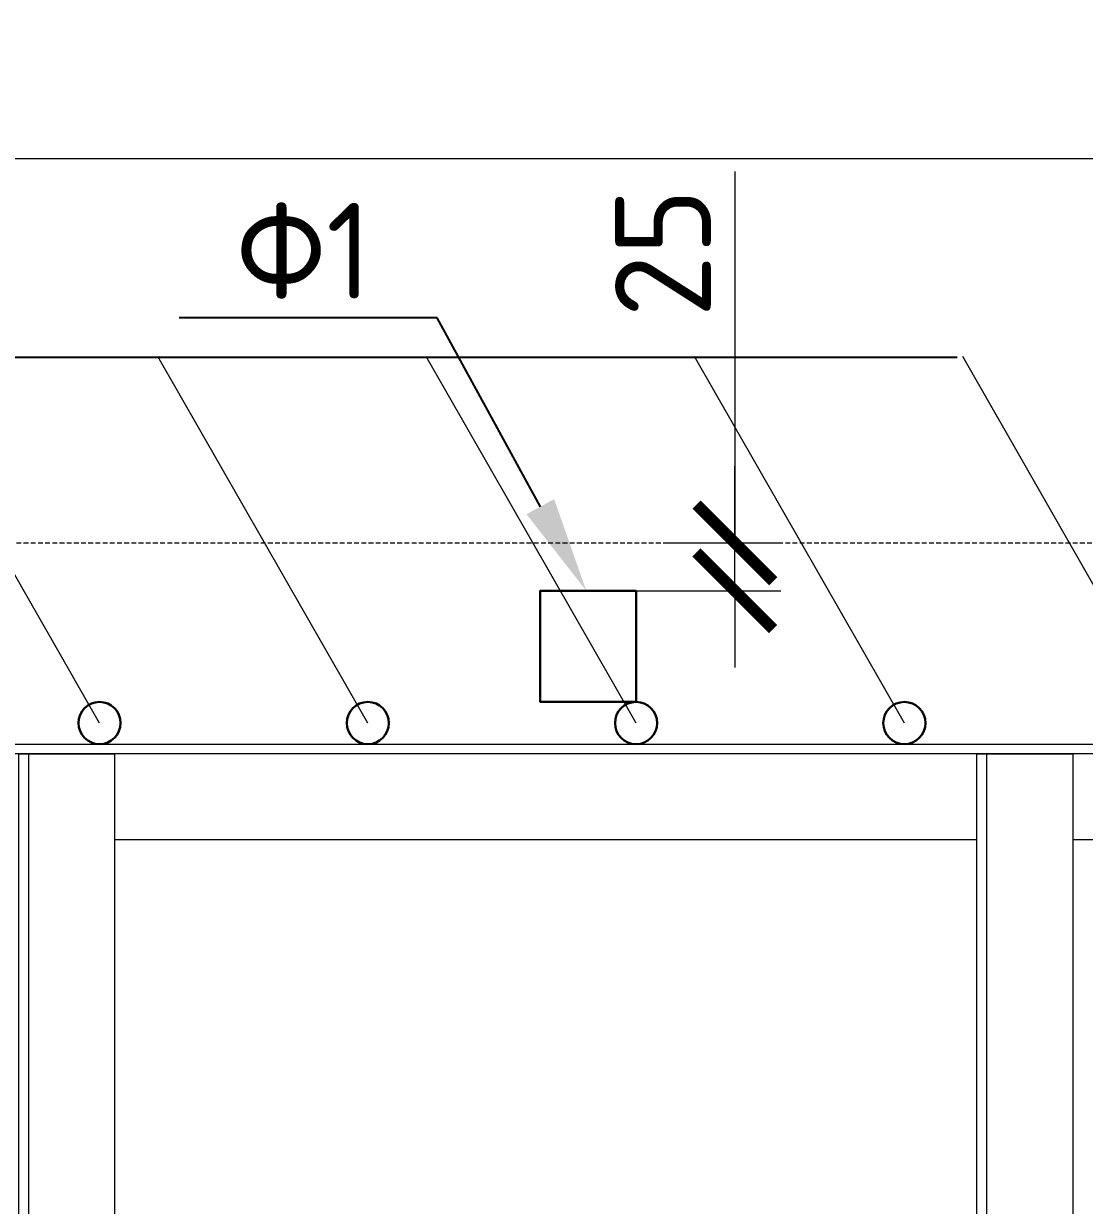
# Model space of a CAD drawing. Header units: millimetres. Extents: x -65574 to 111613, y -106550 to -50518.
# Drawn here: x 20064 to 20617, y -65539 to -64923 of the extents above; entities that cross this region are included whole.
import ezdxf
from ezdxf import colors
from ezdxf.entities.mleader import LeaderData, LeaderLine
from ezdxf.math import Vec2, Vec3

# ---------------------------------------------------------------- set-up
doc = ezdxf.new("R2010")
doc.units = ezdxf.units.MM
doc.linetypes.add('невидимая', pattern=[0.375, 0.25, -0.125])
doc.layers.get('Defpoints').update_dxf_attribs({"color": 6})
doc.styles.add('GOST-2.304_Type-B', font='GOST Common.ttf')
doc.dimstyles.new('УРСТ', dxfattribs={"dimtxt": 2.5, "dimasz": 2, "dimexe": 1.2, "dimexo": 1.5, "dimtad": 1, "dimdec": 0, "dimrnd": 1, "dimzin": 0, "dimdsep": 46, "dimtxsty": 'GOST-2.304_Type-B', "dimblk": 'ARCHTICK', "dimcen": 2, "dimdle": 2, "dimadec": 0, "dimazin": 0, "dimtfac": 1, "dimtdec": 0, "dimtmove": 1, "dimatfit": 0, "dimldrblk": 'NONE', "dimfxl": 1, "dimtolj": 1, "dimtzin": 0, "dimlwd": 15, "dimlwe": 15, "dimarcsym": 0})

# ---------------------------------------------------------------- blocks, each defined once
blk = doc.blocks.new('_ArchTick')
at = {"color": 0, "linetype": 'ByBlock', "const_width": 0.15}
blk.add_lwpolyline([(-0.5, -0.5), (0.5, 0.5)], dxfattribs=at)
blk = doc.blocks.new('*D322')
at = {"color": 0, "lineweight": 15, "ltscale": 100, "transparency": 16777216}
for p, q in [((18843.26, -65257.61), (18843.26, -64969)), ((20663.26, -65257.61), (20663.26, -64969)), ((18803.26, -64993), (20703.26, -64993))]:
    blk.add_line(p, q, dxfattribs=at)
at = {"layer": 'Defpoints', "color": 0, "lineweight": -2, "ltscale": 100, "transparency": 16777216}
for p in [(20663.26, -64993), (18843.26, -65287.61), (20663.26, -65287.61)]:
    blk.add_point(p, dxfattribs=at)
at = {"color": 0, "lineweight": 15, "ltscale": 100, "transparency": 16777216, "xscale": 40, "yscale": 40, "zscale": 40, "rotation": 180}
blk.add_blockref('_ArchTick', (18843.26, -64993), dxfattribs=at)
at = {"color": 0, "lineweight": 15, "ltscale": 100, "transparency": 16777216, "xscale": 40, "yscale": 40, "zscale": 40}
blk.add_blockref('_ArchTick', (20663.26, -64993), dxfattribs=at)
at = {"color": 0, "lineweight": 15, "ltscale": 100, "transparency": 16777216, "insert": (19753.26, -64955.5), "char_height": 50, "attachment_point": 5, "style": 'GOST-2.304_Type-B'}
blk.add_mtext('\\A1;13х140=1820', dxfattribs=at)
blk = doc.blocks.new('_None')
blk = doc.blocks.new('*U244')
at = {"linetype": 'ByBlock', "lineweight": 15, "ltscale": 100}
blk.add_lwpolyline([(54.31, -95.6), (-55.19, 95.6)], dxfattribs=at)
blk = doc.blocks.new('*U245')
at = {"color": 0, "linetype": 'ByBlock', "lineweight": -2, "transparency": 16777216}
for p in [(1260, 0), (1400, 0), (1540, 0), (1680, 0), (1820, 0)]:
    blk.add_blockref('*U244', p, dxfattribs=at)
blk = doc.blocks.new('*U289')
at = {"lineweight": 30}
blk.add_circle((0, 0), 11, dxfattribs=at)
blk = doc.blocks.new('*U290')
at = {"color": 0, "linetype": 'ByBlock', "lineweight": -2, "transparency": 16777216}
for p in [(1260, 0), (1400, 0), (1540, 0), (1680, 0)]:
    blk.add_blockref('*U289', p, dxfattribs=at)
blk = doc.blocks.new('*D405')
at = {"color": 0, "lineweight": 15, "transparency": 16777216}
for p, q in [((20434.79, -64999.81), (20434.79, -65193.61)), ((20434.79, -65193.61), (20434.79, -65153.61)), ((20399.85, -65193.61), (20458.79, -65193.61)), ((20434.79, -65218.61), (20434.79, -65193.61)), ((20434.79, -65218.61), (20434.79, -65193.61)), ((20383.26, -65218.61), (20458.79, -65218.61)), ((20434.79, -65218.61), (20434.79, -65258.61))]:
    blk.add_line(p, q, dxfattribs=at)
at = {"layer": 'Defpoints', "color": 0, "lineweight": -2, "transparency": 16777216}
for p in [(20399.85, -65193.61), (20434.79, -65193.61), (20383.26, -65218.61)]:
    blk.add_point(p, dxfattribs=at)
at = {"color": 0, "lineweight": 15, "transparency": 16777216, "xscale": 40, "yscale": 40, "zscale": 40}
for p, rotation in [((20434.79, -65193.61), 270), ((20434.79, -65218.61), 90)]:
    blk.add_blockref('_ArchTick', p, dxfattribs=dict(at, rotation=rotation))
at = {"color": 0, "lineweight": 15, "transparency": 16777216, "insert": (20397.29, -65042.31), "char_height": 50, "attachment_point": 5, "rotation": 90, "style": 'GOST-2.304_Type-B'}
blk.add_mtext('\\A1;25', dxfattribs=at)

msp = doc.modelspace()

# ---------------------------------------------------------------- linework, layer by layer
at = {"lineweight": 15, "ltscale": 100}
for p, q in [((20711.15, -65303.61), (18811.15, -65303.61)), ((20066.15, -65303.61), (20066.15, -65883.61)), ((20566.15, -65303.61), (20566.15, -65883.61))]:
    msp.add_line(p, q, dxfattribs=at)
at = {"linetype": 'невидимая', "lineweight": 15, "ltscale": 10}
msp.add_lwpolyline([(18811.15, -65993.61), (18811.15, -65193.61), (20711.15, -65193.61), (20711.15, -65993.61)], close=True, dxfattribs=at)
at = {"lineweight": 30, "ltscale": 100}
msp.add_lwpolyline([(20383.26, -65218.61), (20333.26, -65218.61), (20333.26, -65276.61), (20383.26, -65276.61)], close=True, dxfattribs=at)
at = {"lineweight": 15, "ltscale": 100}
for points in [[(18911.15, -65348.61), (18811.15, -65348.61), (18811.15, -65298.61), (20711.15, -65298.61), (20711.15, -65348.61), (20611.15, -65348.61)], [(20561.15, -65348.61), (20111.15, -65348.61)]]:
    msp.add_lwpolyline(points, dxfattribs=at)
for points in [[(20061.15, -65883.61), (20061.15, -65303.61), (20111.15, -65303.61), (20111.15, -65883.61)], [(20561.15, -65883.61), (20561.15, -65303.61), (20611.15, -65303.61), (20611.15, -65883.61)]]:
    msp.add_lwpolyline(points, close=True, dxfattribs=at)

# ---------------------------------------------------------------- block references
for name, p in [('*U245', (18788.95, -65192.01)), ('*U290', (18843.26, -65287.61))]:
    msp.add_blockref(name, p)

# ---------------------------------------------------------------- dimensions: what is measured, and where the dimension line sits
dim = msp.add_linear_dim(base=(20663.26, -64993), p1=(18843.26, -65287.61), p2=(20663.26, -65287.61), angle=0, text='13х140=<>', dimstyle='УРСТ', override={"dimtxsty": 'GOST-2.304_Type-B'}, dxfattribs=at)
dim.commit()
dim.dimension.update_dxf_attribs({"geometry": '*D322', "text_midpoint": (19753.26, -64955.5)})
at = {"lineweight": 15}
dim = msp.add_linear_dim(base=(20434.79, -65193.61), p1=(20383.26, -65218.61), p2=(20399.85, -65193.61), angle=90, dimstyle='УРСТ', override={"dimexo": 0, "dimtxsty": 'GOST-2.304_Type-B'}, dxfattribs=at)
dim.commit()
dim.dimension.update_dxf_attribs({"geometry": '*D405', "text_midpoint": (20448.08, -65042.31), "dimtype": 160})

# ---------------------------------------------------------------- leaders
at = {"lineweight": 15, "ltscale": 100}
ml = msp.add_multileader_mtext('Standard', dxfattribs=at)
ml.set_content('Ф1', color=256, style='GOST-2.304_Type-B')
ml.set_leader_properties()
ml.build(insert=Vec2(0, 0))
ml.multileader.update_dxf_attribs({"text_left_attachment_type": 6, "text_right_attachment_type": 6, "dogleg_length": 1, "arrow_head_size": 50, "scale": 20})
ctx = ml.context
ctx.base_point, ctx.scale, ctx.char_height, ctx.arrow_head_size, ctx.landing_gap_size, ctx.plane_origin = Vec3(20154.48, -65076.21), 20, 50, 50, 20, Vec3(20086.27, -65884.39)
ctx.left_attachment, ctx.right_attachment = 6, 6
notes = []
notes.append((ctx, [(1, (1, 1, 0), (20279.48, -65076.21), (-1, 0), 20, [(0, [(20357.26, -65218.61)], 0, [])])]))
ctx.mtext.insert, ctx.mtext.flow_direction = Vec3(20174.48, -65016.21), 5
at = {"lineweight": 15}
ml = msp.add_multileader_mtext('Standard', dxfattribs=at)
ml.set_content('1', color=256, style='GOST-2.304_Type-B')
ml.set_leader_properties()
ml.set_arrow_properties(name='NONE')
ml.build(insert=Vec2(0, 0))
ml.multileader.update_dxf_attribs({"text_right_attachment_type": 6, "dogleg_length": 2.5, "arrow_head_size": 50, "scale": 20})
ctx = ml.context
ctx.base_point, ctx.scale, ctx.char_height, ctx.arrow_head_size, ctx.plane_origin = Vec3(18694.91, -65061.8), 20, 50, 50, Vec3(18730.75, -65096.8)
ctx.right_attachment, ctx.text_align_type = 6, 2
notes.append((ctx, [(0, (1, 1, 0), (18730.75, -65096.8), (-1, 0), 16.85, [(0, [(20550.75, -65096.8)], 0, [])])]))
ctx.mtext.insert, ctx.mtext.alignment, ctx.mtext.flow_direction = Vec3(18711.91, -65036.8), 3, 5
for ctx, leaders in notes:
    for number, flags, end, landing, length, lines in leaders:
        leader = LeaderData()
        leader.index, (leader.has_last_leader_line, leader.has_dogleg_vector, leader.attachment_direction) = number, flags
        leader.last_leader_point, leader.dogleg_vector, leader.dogleg_length = Vec3(end), Vec3(landing), length
        for number, points, colour, breaks in lines:
            line = LeaderLine()
            line.index, line.vertices, line.color, line.breaks = number, Vec3.list(points), colors.encode_raw_color(colour), breaks
            leader.lines.append(line)
        ctx.leaders.append(leader)

doc.saveas('drawing.dxf')
